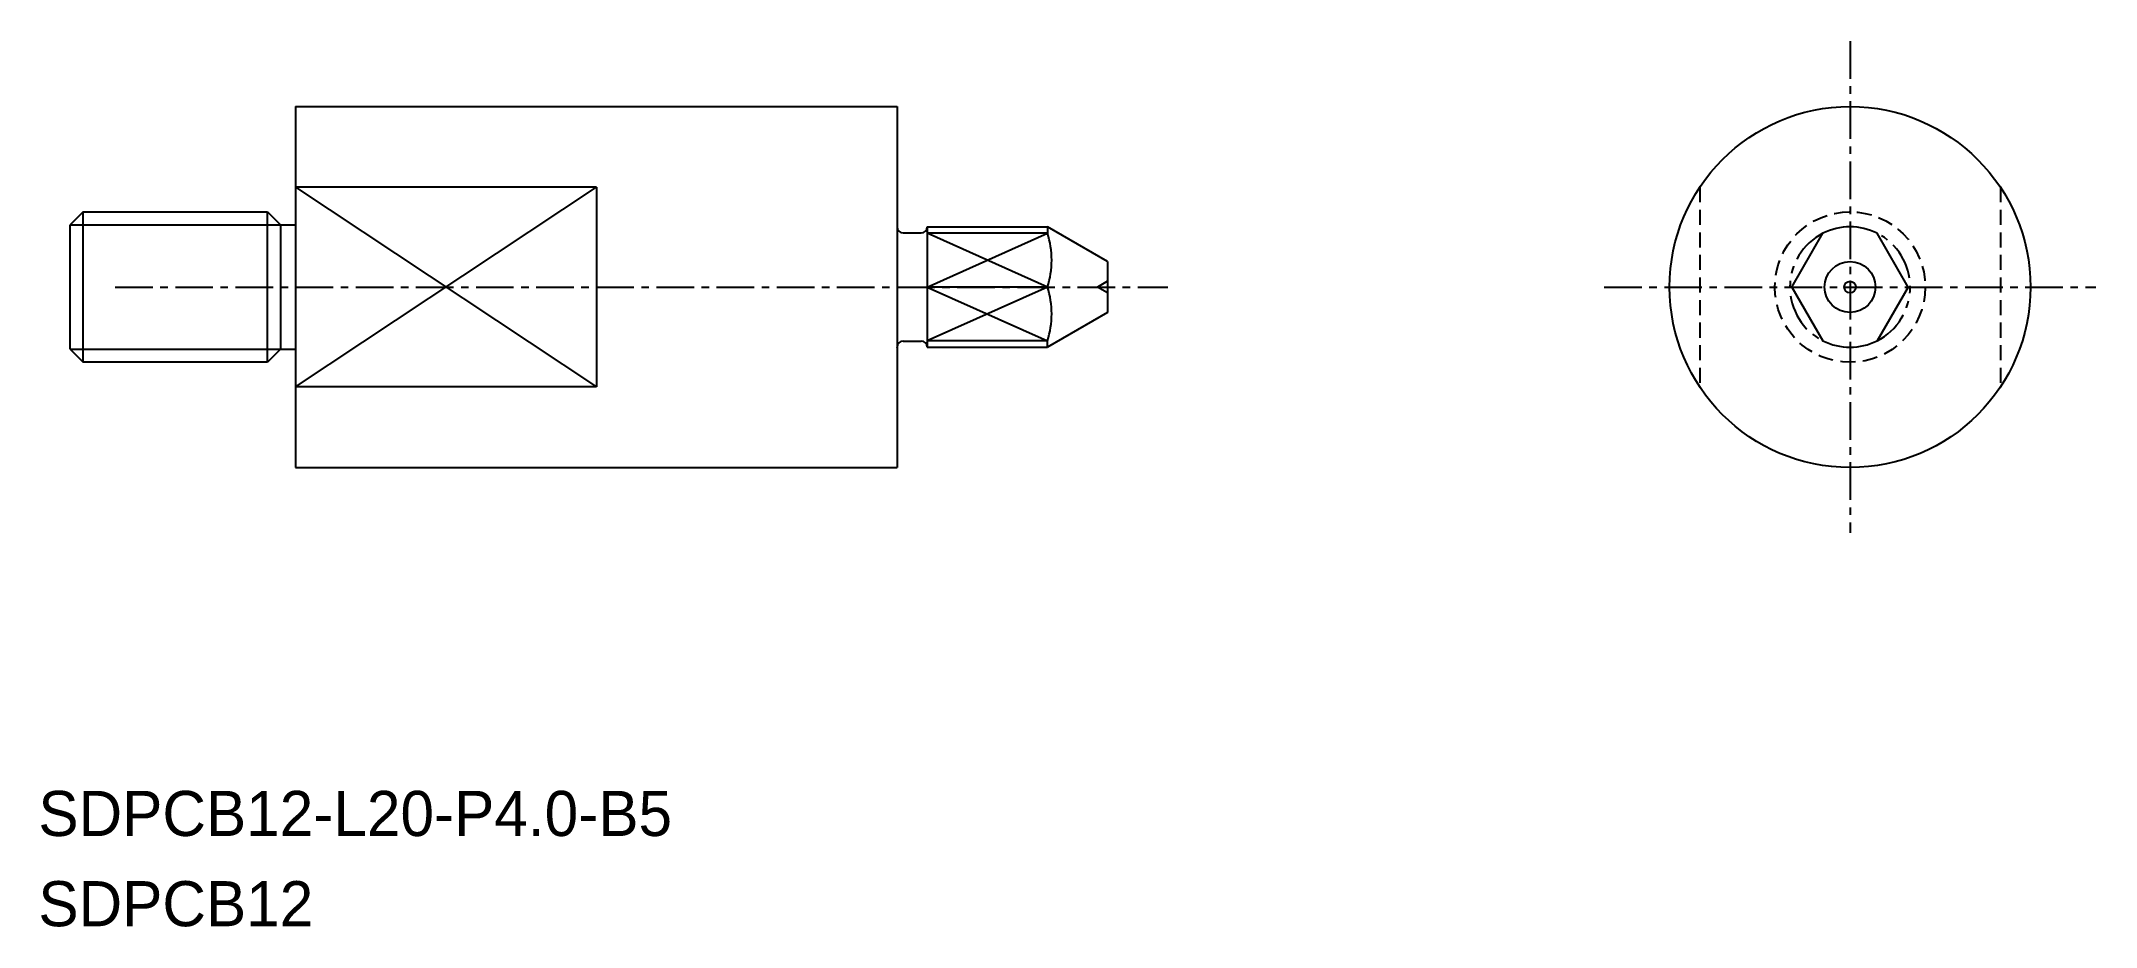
# Model space of a CAD drawing. Extents: x -1328.4 to -1260, y -555 to -525.5.
import ezdxf

# ---------------------------------------------------------------- set-up
doc = ezdxf.new("R2010")
doc.units = 0
for name, pattern in [('CENTER', [2, 1.25, -0.25, 0.25, -0.25]), ('DASHED', [0.75, 0.5, -0.25]), ('PHANTOM', [2.5, 1.25, -0.25, 0.25, -0.25, 0.25, -0.25])]:
    doc.linetypes.add(name, pattern=pattern)
doc.layers.get('0').update_dxf_attribs({"linetype": 'CONTINUOUS'})
doc.layers.add('CENTER', color=1, linetype='CENTER')

msp = doc.modelspace()

# ---------------------------------------------------------------- linework, layer by layer
at = {"color": 7, "linetype": 'CONTINUOUS'}
for p, q in [((-1319.903, -527.698), (-1299.903, -527.698)), ((-1326.97, -531.198), (-1327.403, -531.631)), ((-1326.97, -531.198), (-1320.836, -531.198)), ((-1326.97, -536.198), (-1326.97, -531.198)), ((-1320.836, -536.198), (-1320.836, -531.198)), ((-1320.836, -531.198), (-1320.403, -531.631)), ((-1327.403, -535.765), (-1327.403, -531.631)), ((-1320.403, -531.631), (-1320.403, -535.765)), ((-1299.903, -531.688), (-1299.903, -531.698)), ((-1299.703, -531.898), (-1299.103, -531.898)), ((-1298.903, -531.698), (-1294.903, -531.698)), ((-1298.903, -531.698), (-1298.903, -531.698)), ((-1270.146, -533.698), (-1269.115, -531.911)), ((-1266.284, -533.698), (-1267.315, -531.911)), ((-1270.146, -533.698), (-1269.115, -535.484)), ((-1266.284, -533.698), (-1267.315, -535.484)), ((-1299.703, -535.498), (-1299.103, -535.498)), ((-1327.403, -535.765), (-1326.97, -536.198)), ((-1320.836, -536.198), (-1326.97, -536.198)), ((-1320.403, -535.765), (-1320.836, -536.198)), ((-1299.903, -535.708), (-1299.903, -535.698)), ((-1298.903, -535.698), (-1298.903, -535.698)), ((-1298.903, -535.698), (-1294.903, -535.698)), ((-1319.903, -539.698), (-1299.903, -539.698))]:
    msp.add_line(p, q, dxfattribs=at)
for p, q in [((-1319.903, -527.698), (-1319.903, -539.698)), ((-1299.903, -527.698), (-1299.903, -539.698)), ((-1309.903, -530.381), (-1319.903, -530.381)), ((-1309.903, -530.381), (-1309.903, -537.014)), ((-1320.403, -531.631), (-1319.903, -531.631)), ((-1298.903, -531.698), (-1298.903, -535.698)), ((-1294.903, -531.911), (-1298.903, -531.911)), ((-1292.903, -532.852), (-1294.903, -531.698)), ((-1294.903, -533.698), (-1298.903, -533.698)), ((-1292.903, -534.543), (-1294.903, -535.698)), ((-1294.903, -535.484), (-1298.903, -535.484)), ((-1320.403, -535.765), (-1319.903, -535.765)), ((-1309.903, -537.014), (-1319.903, -537.014))]:
    msp.add_line(p, q)
at = {"color": 3}
for p, q in [((-1319.903, -537.014), (-1309.903, -530.381)), ((-1319.903, -530.381), (-1309.903, -537.014)), ((-1298.903, -533.698), (-1294.903, -531.911)), ((-1294.903, -533.698), (-1298.903, -531.911)), ((-1292.903, -533.506), (-1293.242, -533.698)), ((-1294.903, -533.698), (-1298.903, -535.484)), ((-1298.903, -533.698), (-1294.903, -535.484)), ((-1292.903, -533.89), (-1293.242, -533.698))]:
    msp.add_line(p, q, dxfattribs=at)
at = {"color": 3, "linetype": 'DASHED'}
for p, q in [((-1273.215, -530.381), (-1273.215, -537.014)), ((-1263.215, -530.381), (-1263.215, -537.014))]:
    msp.add_line(p, q, dxfattribs=at)
at = {"color": 3, "linetype": 'CONTINUOUS'}
for p, q in [((-1327.403, -531.631), (-1320.403, -531.631)), ((-1327.403, -535.765), (-1320.403, -535.765))]:
    msp.add_line(p, q, dxfattribs=at)
at = {"linetype": 'CONTINUOUS'}
for p, q in [((-1294.903, -531.698), (-1294.903, -531.911)), ((-1292.903, -532.852), (-1292.903, -534.543)), ((-1294.903, -535.698), (-1294.903, -535.484))]:
    msp.add_line(p, q, dxfattribs=at)
msp.add_circle((-1268.215, -533.698), 6, dxfattribs=at)
at = {"color": 3, "linetype": 'DASHED'}
msp.add_circle((-1268.215, -533.698), 2.5, dxfattribs=at)
for radius in [0.845, 0.192]:
    msp.add_circle((-1268.215, -533.698), radius)
at = {"color": 7, "linetype": 'CONTINUOUS'}
for centre, start, end in [((-1299.703, -531.698), 180, 270), ((-1299.103, -531.698), 270, 0), ((-1299.703, -535.698), 90, 180), ((-1299.103, -535.698), 0, 90)]:
    msp.add_arc(centre, 0.2, start, end, dxfattribs=at)
for centre in [(-1297.633, -532.805), (-1297.633, -534.591)]:
    msp.add_arc(centre, 2.872, 341.88588, 18.11412)
at = {"color": 3, "linetype": 'PHANTOM'}
for start, end in [(116.74368, 243.25632), (296.74368, 63.25632)]:
    msp.add_arc((-1268.215, -533.698), 2, start, end, dxfattribs=at)
at = {"linetype": 'CONTINUOUS'}
for start, end in [(63.25632, 116.74368), (243.25632, 296.74368)]:
    msp.add_arc((-1268.215, -533.698), 2, start, end, dxfattribs=at)
at = {"layer": 'CENTER', "color": 1, "linetype": 'CENTER'}
for p, q in [((-1268.215, -525.523), (-1268.215, -541.873)), ((-1325.903, -533.698), (-1290.903, -533.698)), ((-1276.39, -533.698), (-1260.04, -533.698))]:
    msp.add_line(p, q, dxfattribs=at)

# ---------------------------------------------------------------- texts
for s, p in [('SDPCB12-L20-P4.0-B5 ', (-1328.458, -551.947)), ('SDPCB12', (-1328.458, -554.947))]:
    msp.add_text(s, height=1.5).set_placement(p)

doc.saveas('drawing.dxf')
